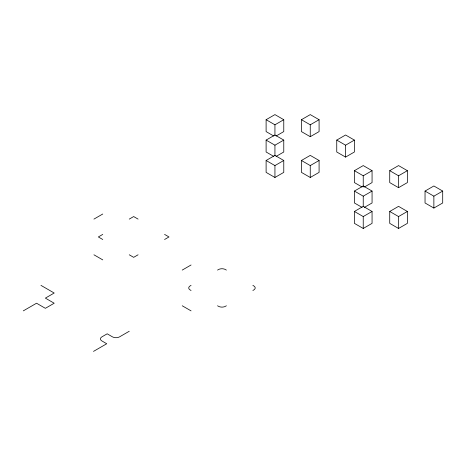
<?xml version="1.0" encoding="UTF-8"?>
<svg xmlns="http://www.w3.org/2000/svg" width="466" height="466" viewBox="0 0 466 466"><rect width="100%" height="100%" fill="white"/><g stroke="black" fill="none" stroke-linecap="round" stroke-linejoin="round"><path stroke-width="0.7" d="M93.934 219.107L102.765 214.01M273.763 136.02L266.109 131.598L266.109 119.704L274.94 114.607L283.771 119.704L283.771 131.598L276.117 136.02M266.109 119.704L274.94 124.801L283.771 119.704M102.765 234.404L98.349 236.949L102.765 239.501M129.251 219.107L133.666 216.562L138.082 219.107M273.763 156.407L266.109 151.992L266.109 140.097L274.94 135L283.771 140.097L283.771 151.992L276.117 156.407M301.426 119.704L310.257 114.607L319.088 119.704L319.088 131.598L310.257 136.695L301.426 131.598L301.426 119.704L310.257 124.801L319.088 119.704M266.109 140.097L274.94 145.194L283.771 140.097M266.109 160.485L274.94 155.388L283.771 160.485L283.771 172.379L274.94 177.476L266.109 172.379L266.109 160.485L274.94 165.581L283.771 160.485M23.3 310.869L36.546 303.22L45.371 308.317L54.202 303.22L45.371 298.124L54.202 293.027L40.961 285.378M138.082 254.791L133.666 257.343L129.251 254.791M164.574 239.501L168.989 236.949L164.574 234.404M301.426 160.485L310.257 155.388L319.088 160.485L319.088 172.379L310.257 177.476L301.426 172.379L301.426 160.485L310.257 165.581L319.088 160.485M336.749 140.097L345.574 135L354.405 140.097L354.405 151.992L345.574 157.089L336.749 151.992L336.749 140.097L345.574 145.194L354.405 140.097M182.229 270.088L191.06 264.985M362.059 186.994L354.405 182.579L354.405 170.678L363.235 165.581L372.066 170.678L372.066 182.579L364.412 186.994M354.405 170.678L363.235 175.781L372.066 170.678M191.06 285.378L190.175 285.891A4.992 2.883 0 0 0 190.175 289.969L191.06 290.475M217.546 270.088L218.432 269.575A4.992 2.883 0 0 1 225.497 269.575L226.377 270.088M362.059 207.382L354.405 202.966L354.405 191.072L363.235 185.975L372.066 191.072L372.066 202.966L364.412 207.382M389.722 170.678L398.552 165.581L407.383 170.678L407.383 182.579L398.552 187.676L389.722 182.579L389.722 170.678L398.552 175.781L407.383 170.678M93.497 351.393L106.737 343.745L101.885 340.943A4.992 2.883 0 0 1 101.885 336.866L107.18 333.807L112.475 336.866A4.992 2.883 0 0 0 119.541 336.866L129.251 331.256M354.405 191.072L363.235 196.169L372.066 191.072M354.405 211.465L363.235 206.362L372.066 211.465L372.066 223.36L363.235 228.457L354.405 223.36L354.405 211.465L363.235 216.562L372.066 211.465M226.377 305.772L225.497 306.279A4.992 2.883 0 0 1 218.432 306.279L217.546 305.772M252.869 290.475L253.749 289.969A4.992 2.883 0 0 0 253.749 285.891L252.869 285.378M389.722 211.465L398.552 206.362L407.383 211.465L407.383 223.36L398.552 228.457L389.722 223.36L389.722 211.465L398.552 216.562L407.383 211.465M425.039 191.072L433.869 185.975L442.7 191.072L442.7 202.966L433.869 208.063L425.039 202.966L425.039 191.072L433.869 196.169L442.7 191.072M93.934 254.791L102.765 259.888M182.229 305.772L191.06 310.869M433.869 196.169L433.869 208.063M398.552 175.781L398.552 187.676M398.552 216.562L398.552 228.457M363.235 175.781L363.235 186.977M363.235 196.169L363.235 206.665M363.235 216.562L363.235 228.457M345.574 145.194L345.574 157.089M310.257 124.801L310.257 136.695M310.257 165.581L310.257 177.476M274.94 124.801L274.94 135.297M274.94 145.194L274.94 155.691M274.94 165.581L274.94 177.476"/></g></svg>
